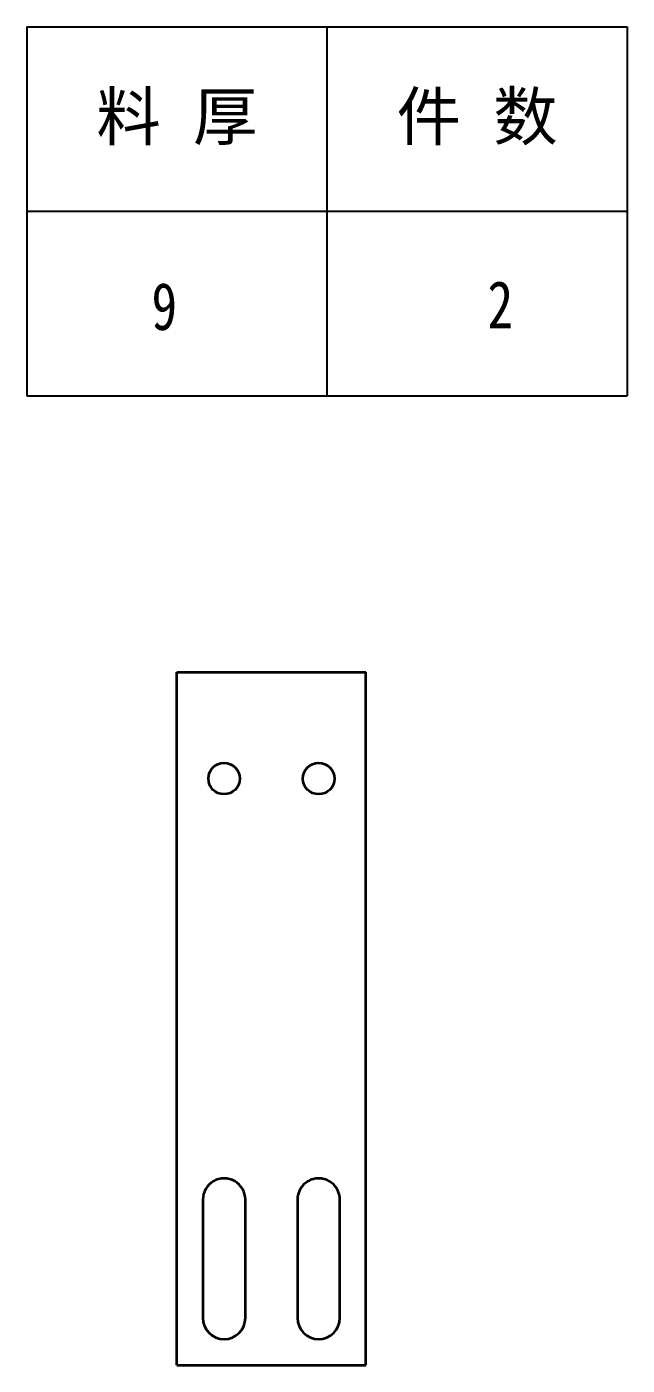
# Model space of a CAD drawing. Header units: millimetres. Extents: x -15766 to 80009, y -9701 to 15159.
# Drawn here: x -11355.4 to -11228.4, y 11592.2 to 11875.1 of the extents above; entities that cross this region are included whole.
import ezdxf
from ezdxf.enums import TextEntityAlignment as Align

# ---------------------------------------------------------------- set-up
doc = ezdxf.new("R2010")
doc.units = ezdxf.units.MM
doc.layers.add('07', color=7, linetype='Continuous')
doc.layers.add('AM_VIS', color=7, linetype='Continuous', lineweight=18)
doc.styles.add('DIM', font='', dxfattribs={"width": 0.8})
doc.styles.get('DIM').set_extended_font_data('NSimSun')

# ---------------------------------------------------------------- blocks, each defined once
blk = doc.blocks.new('*T2185')
at = {"color": 0, "linetype": 'ByBlock', "lineweight": -2, "transparency": 16777216}
for p, q in [((0, 0), (127, 0)), ((0, 0), (0, -78)), ((63.5, 0), (63.5, -78)), ((127, 0), (127, -78)), ((0, -39), (127, -39)), ((0, -78), (127, -78))]:
    blk.add_line(p, q, dxfattribs=at)
at = {"color": 0, "transparency": 16777216, "char_height": 10, "width": 60.5, "attachment_point": 5}
for s, insert in [('{\\fSimSun|b0|i0|c134|p2;料 厚}', (31.75, -19.5)), ('{\\fSimSun|b0|i0|c134|p2;件 数}', (95.25, -19.5))]:
    blk.add_mtext(s, dxfattribs=dict(at, insert=insert))
blk = doc.blocks.new('拆图参数')
blk.add_blockref('*T2185', (-63.5, 78))
at = {"style": 'DIM', "width": 0.8}
blk.add_attdef('6', text='', height=10, dxfattribs=at).set_placement((-37.13, 18.91), align=Align.MIDDLE_LEFT)
blk.add_attdef('1', text='', height=10, dxfattribs=at).set_placement((36.65, 19.27), align=Align.MIDDLE_CENTER)

msp = doc.modelspace()

# ---------------------------------------------------------------- linework, layer by layer
at = {"layer": 'AM_VIS', "lineweight": 35}
for p, q in [((-11323.67007, 11592.16081), (-11323.66996, 11738.66081)), ((-11323.66996, 11738.66081), (-11283.66996, 11738.66081)), ((-11283.67007, 11592.16081), (-11283.66996, 11738.66081)), ((-11318.17007, 11627.16081), (-11318.17007, 11602.16081)), ((-11309.17007, 11602.16081), (-11309.17007, 11627.16081)), ((-11298.17007, 11627.16081), (-11298.17007, 11602.16081)), ((-11289.17007, 11602.16081), (-11289.17007, 11627.16081)), ((-11323.67007, 11592.16081), (-11283.67007, 11592.16081))]:
    msp.add_line(p, q, dxfattribs=at)
for centre in [(-11313.66996, 11716.16081), (-11293.66996, 11716.16081)]:
    msp.add_circle(centre, 3.3235, dxfattribs=at)
for centre, start, end in [((-11313.67007, 11627.16081), 0.0000324, 180.000036), ((-11293.67007, 11627.16081), 0.0000324, 180.000036), ((-11313.67007, 11602.16081), 180.000036, 0.0000323), ((-11293.67007, 11602.16081), 180.000036, 0.0000323)]:
    msp.add_arc(centre, 4.5, start, end, dxfattribs=at)

# ---------------------------------------------------------------- block references
at = {"layer": '07'}
msp.add_blockref('拆图参数', (-11291.90793, 11797.06064), dxfattribs=at).add_auto_attribs({'1': '2', '6': '9'})

doc.saveas('drawing.dxf')
